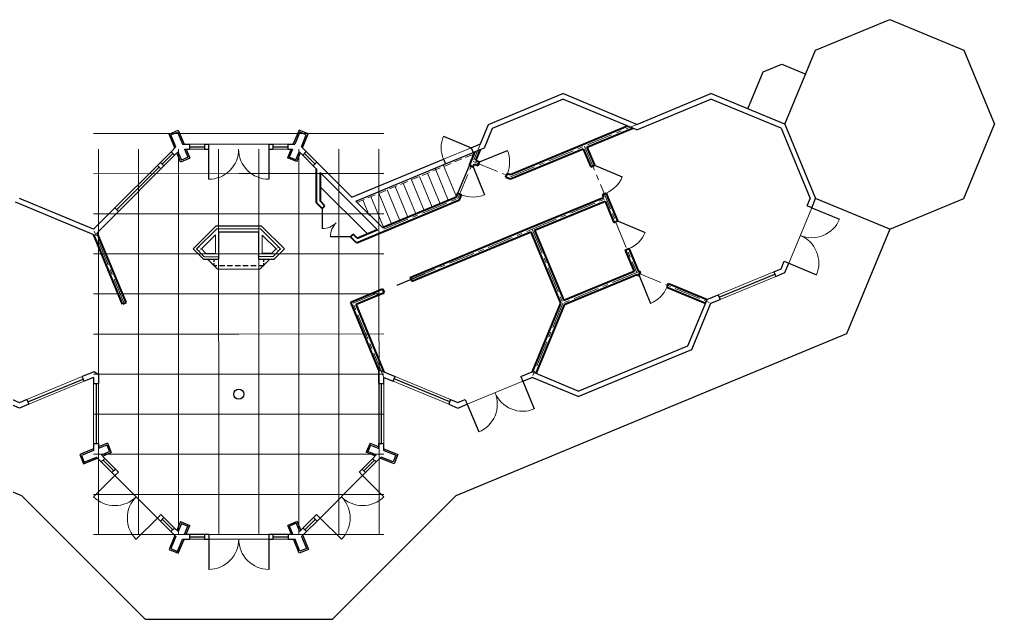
# Model space of a CAD drawing. Header units: inches. Extents: x 2775 to 35798, y 1675 to 10350.
# Drawn here: x 19010 to 20178, y 7917 to 8636 of the extents above; entities that cross this region are included whole.
import ezdxf

# ---------------------------------------------------------------- set-up
doc = ezdxf.new("R2010")
doc.units = ezdxf.units.IN
doc.header["$LTSCALE"] = 0.5
doc.header["$MEASUREMENT"] = 0
doc.linetypes.add('CENTER', pattern=[2, 1.25, -0.25, 0.25, -0.25])
doc.linetypes.add('HIDDEN', pattern=[0.375, 0.25, -0.125])
for name, color, linetype, lineweight in [('BALCONY', 3, 'CONTINUOUS', 30), ('DOORS', 7, 'CONTINUOUS', 30), ('FOUNDATION', 7, 'CONTINUOUS', 30), ('GRID', 1, 'CENTER', 20), ('INT WALLS', 7, 'CONTINUOUS', 40), ('MILLWORK', 7, 'CONTINUOUS', 20), ('SCORING', 1, 'CONTINUOUS', 9), ('STAIRS', 7, 'CONTINUOUS', 20), ('WALLS', 7, 'CONTINUOUS', 30)]:
    doc.layers.add(name, color=color, linetype=linetype, lineweight=lineweight)
doc.layers.add('LLMASONRY', color=12, linetype='CONTINUOUS')
doc.layers.add('LLWALLS', color=5, linetype='CONTINUOUS')

msp = doc.modelspace()

# ---------------------------------------------------------------- linework, layer by layer
at = {"layer": 'BALCONY', "color": 3, "ltscale": 50}
for p, q in [((20052.29247, 8384.62512), (20000.3581, 8259.1866)), ((19012.78783, 8065.2009), (19160.88137, 7917.1556)), ((19384.41043, 7917.19201), (19532.45599, 8065.2858)), ((19384.41043, 7917.19201), (19160.88137, 7917.1556))]:
    msp.add_line(p, q, dxfattribs=at)
at = {"layer": 'BALCONY', "color": 3, "ltscale": 150}
for p, q in [((20000.3581, 8259.1866), (19532.45599, 8065.2858)), ((19012.78783, 8065.2009), (18591.97632, 8239.42641))]:
    msp.add_line(p, q, dxfattribs=at)
at = {"layer": 'DOORS', "ltscale": 50}
for p, q in [((19517.72706, 8495.73584), (19550.98897, 8481.96466)), ((19213.45936, 8483.22382), (19231.45935, 8483.23075)), ((19236.46051, 8480.23268), (19236.46051, 8444.23268)), ((19308.4605, 8480.26041), (19308.4605, 8444.26041)), ((19313.45935, 8483.26233), (19331.45935, 8483.26927)), ((19561.03222, 8465.05651), (19594.28786, 8478.84282)), ((19180.88113, 8462.34214), (19193.61301, 8475.0661)), ((19351.31498, 8475.2651), (19364.02184, 8462.51615)), ((19126.41698, 8407.91186), (19177.3445, 8458.80771)), ((19553.31072, 8458.98702), (19567.08846, 8425.72783)), ((19698.68289, 8460.98981), (19731.94476, 8447.21865)), ((19372.47923, 8409.2552), (19372.47923, 8385.2552)), ((19953.35663, 8412.56223), (19958.90079, 8410.26826)), ((19958.90426, 8410.25082), (19992.16393, 8396.47421)), ((19726.21449, 8394.45848), (19759.4606, 8380.649)), ((19406.44201, 8375.33575), (19382.44201, 8375.33575)), ((19925.82905, 8346.03229), (19931.37321, 8343.73833)), ((19931.37668, 8343.72088), (19964.63634, 8329.94428)), ((19462.32745, 8317.5786), (19495.58482, 8331.36061)), ((19752.09102, 8328.87448), (19765.87761, 8295.61815)), ((19848.01709, 8303.21985), (19914.53182, 8330.78387)), ((19019.98975, 8177.63633), (19086.44412, 8205.08731)), ((19101.73979, 8199.89656), (19101.75151, 8127.89656)), ((19443.47118, 8127.91667), (19443.45945, 8199.91667)), ((19525.21203, 8177.71271), (19458.74936, 8205.14359)), ((19612.77838, 8202.50576), (19626.55498, 8169.2461)), ((19546.26967, 8174.92694), (19560.04627, 8141.66728)), ((19110.10664, 8107.86496), (19122.83947, 8095.14194)), ((19422.36584, 8095.18838), (19435.08886, 8107.9212)), ((19124.25586, 8089.48563), (19098.80001, 8064.02979)), ((19420.95381, 8089.53098), (19446.40965, 8064.07514)), ((19175.18715, 8038.59356), (19149.73131, 8013.13771)), ((19180.84455, 8037.18152), (19193.57737, 8024.4585)), ((19351.68241, 8024.45047), (19364.40542, 8037.1833)), ((19362.28329, 8039.3038), (19366.52756, 8035.06279)), ((19370.06173, 8038.59969), (19395.51758, 8013.14385)), ((19213.62247, 8016.15908), (19231.62247, 8016.16601)), ((19236.62362, 8013.16794), (19236.62362, 7977.16794)), ((19308.62362, 8013.19567), (19308.62362, 7977.19567)), ((19313.62246, 8016.1976), (19331.62246, 8016.20453))]:
    msp.add_line(p, q, dxfattribs=at)
at = {"layer": 'DOORS', "color": 7, "lineweight": 9, "ltscale": 50}
for p, q in [((19213.4582, 8486.23693), (19231.4582, 8486.23986)), ((19213.45918, 8480.23693), (19231.45917, 8480.23986))]:
    msp.add_line(p, q, dxfattribs=at)
at = {"layer": 'DOORS', "lineweight": 9, "ltscale": 50}
for p, q in [((19236.45819, 8486.24068), (19308.4582, 8486.25241)), ((19313.4582, 8486.25322), (19331.45819, 8486.25615)), ((19313.46051, 8480.25322), (19331.4605, 8480.25615)), ((19178.76465, 8464.45994), (19191.49653, 8477.1839)), ((19183.01432, 8460.20762), (19195.74621, 8472.93158)), ((19361.92615, 8460.42752), (19349.19014, 8473.14728)), ((19366.17582, 8464.66315), (19353.4398, 8477.38291)), ((19124.30049, 8410.02966), (19175.22802, 8460.92551)), ((19128.54181, 8405.7857), (19179.46934, 8456.68155)), ((19931.37239, 8343.72262), (19958.92858, 8410.25561)), ((19085.26121, 8207.91017), (19018.84621, 8180.39754)), ((19087.57982, 8202.37622), (19021.14198, 8174.85413)), ((19098.73979, 8199.89608), (19098.75151, 8127.89608)), ((19104.73979, 8199.89705), (19104.75151, 8127.89705)), ((19457.61448, 8202.43216), (19524.06064, 8174.93016)), ((19459.93142, 8207.96681), (19526.35473, 8180.47427)), ((19546.26943, 8174.92683), (19612.78436, 8202.49093)), ((19107.97911, 8105.73581), (19120.71236, 8093.0132)), ((19112.22013, 8109.98007), (19124.95336, 8097.25747)), ((19420.26327, 8097.28959), (19432.99221, 8110.01624)), ((19424.50741, 8093.04845), (19437.23647, 8105.77523)), ((19124.24937, 8089.47914), (19175.18232, 8038.58873)), ((19370.05543, 8038.60625), (19420.97158, 8089.51326)), ((19178.71934, 8035.05467), (19191.45257, 8022.33207)), ((19182.96034, 8039.29895), (19195.69358, 8026.57634)), ((19349.54612, 8026.58514), (19362.27518, 8039.31191)), ((19353.79038, 8022.34412), (19366.51945, 8035.07091))]:
    msp.add_line(p, q, dxfattribs=at)
at = {"layer": 'DOORS', "lineweight": 9, "ltscale": 75}
for p, q in [((19517.73156, 8468.18263), (19550.98897, 8481.96466)), ((19440.47118, 8127.91618), (19440.45945, 8199.91618)), ((19446.47118, 8127.91716), (19446.45945, 8199.91716))]:
    msp.add_line(p, q, dxfattribs=at)
msp.add_arc((19550.98897, 8481.96466), 36, 157.50934347, 202.50934347, dxfattribs=at)
at = {"layer": 'DOORS', "lineweight": 9, "ltscale": 50}
for centre, radius, start, end in [((19236.45464, 8480.24068), 36.008, 270.00933234, 0.0220674), ((19308.4605, 8480.25241), 35.99786, 179.99659369, 270), ((19561.03222, 8465.05651), 36, 337.51672382, 22.51672382), ((19698.68289, 8460.98981), 36.00075, 292.50628263, 337.50934347), ((19553.31072, 8458.98702), 36, 247.50196312, 292.50196312), ((19958.91166, 8410.24775), 35.99786, 247.49659369, 337.5), ((19372.47923, 8409.2552), 24, 270, 315.03657712), ((19406.44201, 8375.33575), 24, 135.03657712, 180), ((19726.21449, 8394.45848), 36.00014, 292.44313472, 337.44339486), ((19931.36704, 8343.71853), 36.008, 337.50933234, 67.5220674), ((19752.09102, 8328.87448), 36.00075, 292.51672382, 337.51672382), ((19546.26119, 8174.93209), 36.008, 292.50933234, 22.5220674), ((19612.78144, 8202.49837), 35.99786, 202.49659369, 292.5), ((19124.25737, 8089.49544), 36.008, 225.00933234, 315.0220674), ((19175.18149, 8038.5879), 35.99786, 134.99659369, 225), ((19370.05193, 8038.6012), 36.008, 315.00933234, 45.0220674), ((19420.95947, 8089.52532), 35.99786, 224.99659369, 315), ((19236.61776, 8013.17594), 36.008, 270.00933234, 0.0220674), ((19308.62362, 8013.18767), 35.99786, 179.99659369, 270)]:
    msp.add_arc(centre, radius, start, end, dxfattribs=at)
at = {"layer": 'FOUNDATION', "linetype": 'HIDDEN', "lineweight": 20, "ltscale": 75}
msp.add_line((19414.25749, 8416.64278), (19557.84731, 8476.14706), dxfattribs=at)
at = {"layer": 'GRID', "ltscale": 50}
for p, q in [((19597.89565, 8447.22941), (19749.32612, 8510.03323)), ((19535.11603, 8421.26357), (19562.17708, 8486.60106)), ((19686.64386, 8484.03658), (19749.21638, 8332.55003)), ((19553.48331, 8465.61042), (19597.89565, 8447.22941)), ((19446.42958, 8384.5115), (19535.11603, 8421.26357)), ((19623.87994, 8384.5267), (19712.56639, 8421.27878)), ((19135.4984, 8295.71234), (19098.70973, 8384.45481)), ((19478.95577, 8324.46946), (19623.87994, 8384.5267)), ((19623.87994, 8384.5267), (19660.63201, 8295.84026)), ((19749.21638, 8332.55003), (19660.63201, 8295.84026)), ((19749.21638, 8332.55003), (19838.08237, 8295.85547)), ((19409.66985, 8295.75705), (19445.69839, 8310.68745)), ((19446.42199, 8207.07043), (19409.66985, 8295.75705)), ((19660.63201, 8295.84026), (19623.87228, 8207.08581))]:
    msp.add_line(p, q, dxfattribs=at)
at = {"layer": 'GRID', "color": 6, "linetype": 'Continuous', "lineweight": 30, "ltscale": 50}
msp.add_circle((19272.56896, 8186.98411), 6.00011, dxfattribs=at)
at = {"layer": 'INT WALLS', "ltscale": 50}
for p, q in [((19597.8947, 8449.80018), (19738.38642, 8508.06729)), ((19689.67468, 8482.72241), (19744.59239, 8505.49881)), ((19556.58659, 8466.89643), (19562.03303, 8480.04658)), ((19597.8966, 8444.65865), (19685.28707, 8480.90271)), ((19685.28709, 8480.90272), (19694.29328, 8459.16988)), ((19689.67471, 8482.72242), (19698.68141, 8460.98834)), ((19548.92223, 8460.80462), (19555.82648, 8477.47455)), ((19556.58659, 8466.89643), (19561.03222, 8465.05651)), ((19365.42669, 8456.85696), (19365.42669, 8416.29874)), ((19548.92223, 8460.80462), (19553.31072, 8458.98702)), ((19553.31072, 8458.98702), (19554.76899, 8462.50794)), ((19554.76899, 8462.50794), (19559.21575, 8460.66755)), ((19559.21575, 8460.66755), (19561.03222, 8465.05651)), ((19694.41697, 8459.22408), (19698.68037, 8460.99085)), ((19370.17669, 8452.18751), (19370.17669, 8418.26803)), ((19592.47944, 8446.90066), (19594.2959, 8451.28962)), ((19592.47944, 8446.90066), (19597.8966, 8444.65865)), ((19594.2959, 8451.28962), (19597.8947, 8449.80018)), ((19413.49455, 8368.29221), (19536.9339, 8419.44605)), ((19444.61033, 8386.32845), (19533.29815, 8423.08109)), ((19533.29815, 8423.08109), (19535.14677, 8427.54448)), ((19535.14677, 8427.54448), (19539.53526, 8425.72689)), ((19536.9339, 8419.44605), (19539.53526, 8425.72689)), ((19622.97071, 8386.72077), (19709.46309, 8422.56361)), ((19708.07529, 8425.9125), (19712.46342, 8427.73096)), ((19708.07529, 8425.9125), (19709.46309, 8422.56361)), ((19712.46342, 8427.73096), (19714.76045, 8422.18801)), ((19714.7615, 8422.18548), (19726.21437, 8394.45836)), ((19372.47923, 8409.2552), (19365.42669, 8416.29874)), ((19375.83584, 8412.6161), (19370.17669, 8418.26803)), ((19372.47923, 8409.2552), (19375.83584, 8412.6161)), ((19626.98324, 8383.24187), (19711.27902, 8418.17443)), ((19711.27902, 8418.17443), (19721.82415, 8392.64495)), ((19478.04654, 8326.66352), (19622.97071, 8386.72077)), ((19721.82406, 8392.64516), (19726.21428, 8394.45857)), ((19133.30445, 8294.80283), (19098.85591, 8377.90037)), ((19137.69235, 8296.62186), (19103.014, 8380.27376)), ((19406.44201, 8375.33575), (19409.79863, 8378.69665)), ((19413.49455, 8368.29221), (19406.44201, 8375.33575)), ((19414.60664, 8373.89478), (19409.79863, 8378.69665)), ((19414.60664, 8373.89478), (19438.87666, 8383.95239)), ((19479.865, 8322.27539), (19622.59511, 8381.42341)), ((19622.59511, 8381.42341), (19658.06126, 8295.84001)), ((19626.98324, 8383.24187), (19661.91685, 8298.94356)), ((19735.56788, 8359.3717), (19739.95813, 8361.18503)), ((19739.95813, 8361.18503), (19750.99311, 8334.46961)), ((19735.56788, 8359.3717), (19746.11561, 8333.83591)), ((19478.04654, 8326.66352), (19479.865, 8322.27539)), ((19746.11561, 8333.83591), (19661.91685, 8298.94356)), ((19749.31904, 8330.02172), (19662.44989, 8294.02274)), ((19749.31904, 8330.02172), (19752.09102, 8328.87448)), ((19750.99311, 8334.46961), (19753.90748, 8333.26344)), ((19752.09102, 8328.87448), (19753.90748, 8333.26344)), ((19785.35539, 8315.1073), (19831.63019, 8295.95547)), ((19785.51649, 8315.49655), (19787.17186, 8319.49626)), ((19787.17186, 8319.49626), (19833.44666, 8300.34443)), ((19406.85525, 8297.16152), (19444.78916, 8312.88151)), ((19413.06184, 8294.59185), (19446.60763, 8308.49338)), ((19444.78916, 8312.88151), (19446.60763, 8308.49338)), ((19133.93418, 8294.95169), (19137.69235, 8296.62186)), ((19440.47909, 8216.02381), (19406.85525, 8297.16152)), ((19446.68521, 8213.45527), (19413.06184, 8294.59185)), ((19658.06126, 8295.84001), (19623.97395, 8213.53797)), ((19662.44989, 8294.02274), (19628.36244, 8211.72037))]:
    msp.add_line(p, q, dxfattribs=at)
at = {"layer": 'LLMASONRY', "color": 7, "linetype": 'Continuous', "lineweight": 30, "ltscale": 1.5}
for p, q in [((19189.15573, 8498.31296), (19200.24233, 8502.90729)), ((19200.24233, 8502.90729), (19207.1345, 8486.27578)), ((19344.7963, 8503.19868), (19337.97124, 8486.53952)), ((19355.90133, 8498.64908), (19344.7963, 8503.19868)), ((19196.10531, 8481.73951), (19189.15563, 8498.31321)), ((19349.01862, 8482.04775), (19355.90143, 8498.64934)), ((19209.63728, 8480.23631), (19214.02667, 8469.64427)), ((19335.39728, 8480.25679), (19331.14617, 8469.88036)), ((19203.01822, 8465.08262), (19198.5465, 8475.74684)), ((19203.01833, 8465.08236), (19214.02667, 8469.64427)), ((19342.17282, 8465.36287), (19331.14617, 8469.88036)), ((19342.17292, 8465.36312), (19346.50991, 8475.82409)), ((19217.93143, 8360.7931), (19230.27251, 8348.46006)), ((19115.37926, 8128.21925), (19104.67785, 8123.83725)), ((19115.37952, 8128.21935), (19119.94116, 8117.2109)), ((19429.86572, 8128.32499), (19425.30731, 8117.3152)), ((19429.86598, 8128.32488), (19440.34705, 8124.03671)), ((19098.71497, 8121.32418), (19082.08348, 8114.51395)), ((19109.34901, 8112.82176), (19119.94116, 8117.2109)), ((19435.66788, 8113.02558), (19425.30731, 8117.3152)), ((19446.53229, 8121.43471), (19463.16578, 8114.62936)), ((19082.08374, 8114.51405), (19086.67781, 8103.42735)), ((19086.67781, 8103.42735), (19103.30949, 8110.31912)), ((19458.57471, 8103.54141), (19441.94101, 8110.4283)), ((19463.16552, 8114.62946), (19458.57471, 8103.54141)), ((19203.01859, 8034.30496), (19198.53043, 8023.64764)), ((19203.0187, 8034.30521), (19214.01999, 8029.72634)), ((19342.44589, 8034.3672), (19331.41229, 8029.86672)), ((19342.446, 8034.36695), (19346.76685, 8023.89931)), ((19209.61428, 8019.14108), (19214.01999, 8029.72634)), ((19335.64739, 8019.48374), (19331.41229, 8029.86672)), ((19196.08001, 8017.65874), (19189.10477, 8001.09578)), ((19200.18438, 7996.48461), (19207.10219, 8013.10547)), ((19345.01103, 7996.52739), (19338.21166, 8013.19706)), ((19349.26596, 8017.67178), (19356.12317, 8001.05961)), ((19189.10488, 8001.09603), (19200.18438, 7996.48461)), ((19356.12306, 8001.05986), (19345.01103, 7996.52739))]:
    msp.add_line(p, q, dxfattribs=at)
at = {"layer": 'LLMASONRY', "color": 7, "linetype": 'Continuous', "lineweight": 30}
for p, q in [((19245.11774, 8387.99713), (19217.93143, 8360.7931)), ((19300.02045, 8388.01502), (19245.11774, 8387.99713)), ((19327.22448, 8360.82871), (19300.02045, 8388.01502)), ((19296.76534, 8381.01396), (19248.76534, 8380.99832)), ((19327.22448, 8360.82871), (19315.00848, 8348.60608))]:
    msp.add_line(p, q, dxfattribs=at)
at = {"layer": 'LLMASONRY', "color": 7, "linetype": 'Continuous', "lineweight": 20}
for p, q in [((19246.36135, 8384.99754), (19222.17407, 8360.79449)), ((19298.77891, 8385.01449), (19246.36135, 8384.99754)), ((19322.46505, 8360.84418), (19298.77878, 8385.01461)), ((19244.76331, 8377.73976), (19227.83092, 8360.79633)), ((19317.3082, 8360.84225), (19300.76308, 8377.3766)), ((19222.17407, 8360.79449), (19231.05232, 8351.38639)), ((19233.16296, 8355.46776), (19227.83092, 8360.79633)), ((19317.32471, 8360.82575), (19312.1794, 8355.67764)), ((19322.45507, 8360.85438), (19313.84129, 8351.68204))]:
    msp.add_line(p, q, dxfattribs=at)
at = {"layer": 'LLMASONRY', "color": 7, "linetype": 'Continuous', "lineweight": 20, "ltscale": 5}
for p, q in [((19244.74949, 8355.49854), (19244.76331, 8377.73976)), ((19300.74958, 8355.64728), (19300.76308, 8377.3766))]:
    msp.add_line(p, q, dxfattribs=at)
at = {"layer": 'LLMASONRY', "color": 7, "linetype": 'Continuous', "lineweight": 30, "ltscale": 5}
for p, q in [((19248.74515, 8348.50913), (19248.76534, 8380.99832)), ((19296.74522, 8348.62679), (19296.76534, 8381.01396))]:
    msp.add_line(p, q, dxfattribs=at)
at = {"layer": 'LLMASONRY', "color": 7, "linetype": 'Continuous', "lineweight": 20, "ltscale": 7.5}
for p, q in [((19231.05232, 8351.38639), (19248.74701, 8351.50914)), ((19233.16296, 8355.46776), (19244.74949, 8355.49854)), ((19296.74707, 8351.63664), (19313.84129, 8351.68204)), ((19300.74958, 8355.64728), (19312.1794, 8355.67764))]:
    msp.add_line(p, q, dxfattribs=at)
at = {"layer": 'LLMASONRY', "color": 7, "linetype": 'Continuous', "lineweight": 30, "ltscale": 7.5}
for p, q in [((19230.27251, 8348.46006), (19248.74515, 8348.50913)), ((19296.74521, 8348.63662), (19315.0877, 8348.68534))]:
    msp.add_line(p, q, dxfattribs=at)
at = {"layer": 'LLMASONRY', "color": 7, "linetype": 'Continuous', "lineweight": 20, "ltscale": 50}
for p, q in [((19247.13573, 8336.58094), (19235.23568, 8348.47324)), ((19309.90028, 8348.54311), (19297.96235, 8336.5974)), ((19297.96235, 8336.5974), (19247.34041, 8336.58098))]:
    msp.add_line(p, q, dxfattribs=at)
at = {"layer": 'LLMASONRY', "color": 7, "linetype": 'HIDDEN', "lineweight": 30, "ltscale": 25}
for p, q in [((19243.34223, 8340.58463), (19243.35011, 8348.50515)), ((19302.67759, 8340.63218), (19302.63485, 8348.63854))]:
    msp.add_line(p, q, dxfattribs=at)
at = {"layer": 'LLMASONRY', "color": 7, "linetype": 'HIDDEN', "lineweight": 30, "ltscale": 50}
msp.add_line((19302.67759, 8340.63218), (19243.34223, 8340.58463), dxfattribs=at)
at = {"layer": 'LLWALLS', "linetype": 'Continuous', "ltscale": 0.75, "const_width": 0.5}
for points in [[(19223.25284, 8360.79575, 1), (19226.75284, 8360.79575, 1)], [(19321.63663, 8360.84263, -1), (19318.13663, 8360.8438, -1)]]:
    msp.add_lwpolyline(points, format="xyb", close=True, dxfattribs=at)
at = {"layer": 'MILLWORK', "ltscale": 50}
msp.add_line((19426.60819, 8378.86828), (19370.17669, 8435.22777), dxfattribs=at)
at = {"layer": 'SCORING', "ltscale": 75}
for p, q in [((19272.51814, 8498.9841), (19098.69108, 8498.95579)), ((19272.51814, 8498.9841), (19446.41073, 8499.01243)), ((19104.62132, 8019.1219), (19104.46051, 8480.1952)), ((19152.62132, 8019.13864), (19152.46051, 8480.21194)), ((19200.62131, 8019.15538), (19200.46051, 8480.22868)), ((19248.62131, 8019.17212), (19248.46051, 8480.24542)), ((19296.62131, 8019.18886), (19296.4605, 8480.26216)), ((19344.6213, 8019.2056), (19344.4605, 8480.2789)), ((19392.6213, 8019.22234), (19392.4605, 8480.29564)), ((19440.6213, 8019.23908), (19440.46049, 8480.31238)), ((19272.52596, 8450.98411), (19098.69889, 8450.95579)), ((19272.52596, 8450.98411), (19446.41855, 8451.01243)), ((19272.53378, 8402.98411), (19098.70671, 8402.95579)), ((19272.53378, 8402.98411), (19446.42637, 8403.01243)), ((19272.54159, 8354.98411), (19098.71453, 8354.95579)), ((19272.54159, 8354.98411), (19446.43419, 8355.01243)), ((19272.54941, 8306.98411), (19098.72235, 8306.95579)), ((19272.54941, 8306.98411), (19446.442, 8307.01243)), ((19272.55723, 8258.98411), (19098.73017, 8258.9558)), ((19272.55723, 8258.98411), (19446.44982, 8259.01243)), ((19272.56505, 8210.98411), (19098.73798, 8210.9558)), ((19272.56505, 8210.98411), (19446.45764, 8211.01243)), ((19272.57287, 8162.98411), (19098.7458, 8162.9558)), ((19272.57287, 8162.98411), (19446.46546, 8163.01243)), ((19272.58069, 8114.98411), (19098.75362, 8114.9558)), ((19272.58069, 8114.98411), (19446.47328, 8115.01243)), ((19272.5885, 8066.98411), (19098.76144, 8066.9558)), ((19272.5885, 8066.98411), (19446.4811, 8067.01243)), ((19272.59632, 8018.98411), (19098.76926, 8018.9558)), ((19272.59632, 8018.98411), (19446.48891, 8019.01243))]:
    msp.add_line(p, q, dxfattribs=at)
at = {"layer": 'STAIRS', "lineweight": 25, "ltscale": 50}
for p, q in [((19520.02856, 8462.63973), (19553.28598, 8476.42176)), ((19535.14677, 8427.54448), (19548.92223, 8460.80462))]:
    msp.add_line(p, q, dxfattribs=at)
at = {"layer": 'STAIRS', "ltscale": 50}
for p, q in [((19523.59807, 8419.06133), (19507.6626, 8457.51522)), ((19494.49783, 8407.00206), (19479.32803, 8443.60831)), ((19504.19791, 8411.02182), (19489.02811, 8447.62807)), ((19513.89799, 8415.04157), (19498.72819, 8451.64783)), ((19465.39759, 8394.94278), (19450.22779, 8431.54904)), ((19475.09767, 8398.96254), (19459.92787, 8435.5688)), ((19484.79775, 8402.9823), (19469.62795, 8439.58855)), ((19428.88321, 8400.77458), (19421.12755, 8419.48976)), ((19445.99743, 8386.90327), (19430.82763, 8423.50952)), ((19455.69751, 8390.92303), (19440.52771, 8427.52928))]:
    msp.add_line(p, q, dxfattribs=at)
at = {"layer": 'STAIRS', "lineweight": 20, "ltscale": 50}
msp.add_line((19533.29815, 8423.08109), (19517.36268, 8461.53498), dxfattribs=at)
at = {"layer": 'WALLS', "color": 5, "ltscale": 50}
for p, q in [((19963.53621, 8598.80288), (20052.22266, 8635.55495)), ((20052.22266, 8635.55495), (20140.98657, 8598.81808)), ((19926.77648, 8510.04843), (19963.53621, 8598.80288)), ((20140.98657, 8598.81808), (20177.73864, 8510.13164)), ((19882.39452, 8528.41686), (19900.77439, 8572.79409)), ((19900.77439, 8572.79409), (19922.946, 8581.98211)), ((19922.946, 8581.98211), (19951.64626, 8570.09522)), ((20140.97891, 8421.37719), (20177.73864, 8510.13164)), ((20052.29247, 8384.62512), (19963.52855, 8421.36199)), ((20052.29247, 8384.62512), (20140.97891, 8421.37719))]:
    msp.add_line(p, q, dxfattribs=at)
at = {"layer": 'WALLS', "color": 4, "ltscale": 50}
for p, q in [((19571.87576, 8510.01802), (19660.5622, 8546.77009)), ((19576.46829, 8505.4264), (19660.56368, 8540.27591)), ((19749.32612, 8510.03323), (19660.5622, 8546.77009)), ((19749.3276, 8503.53905), (19660.56368, 8540.27591)), ((19749.32612, 8510.03323), (19838.01256, 8546.7853)), ((19749.3276, 8503.53905), (19838.01404, 8540.29112)), ((19926.77648, 8510.04843), (19838.01256, 8546.7853)), ((19922.1852, 8505.45506), (19838.01404, 8540.29112)), ((19562.17708, 8486.60106), (19571.87576, 8510.01802)), ((19566.76961, 8482.00944), (19576.46829, 8505.4264)), ((19922.1852, 8505.45506), (19957.03402, 8421.36135)), ((19926.77648, 8510.04843), (19963.52855, 8421.36199)), ((19191.44467, 8497.36719), (19199.29328, 8500.63051)), ((19197.38834, 8483.07205), (19191.44467, 8497.36719)), ((19199.29328, 8500.63051), (19205.27844, 8486.2356)), ((19345.62354, 8500.68208), (19339.63795, 8486.25748)), ((19353.47445, 8497.42429), (19345.62354, 8500.68208)), ((19347.58467, 8483.23058), (19353.47445, 8497.42429)), ((19191.49653, 8477.1839), (19197.38834, 8483.07205)), ((19205.27844, 8486.2356), (19213.4582, 8486.23693)), ((19207.77297, 8480.23601), (19213.46051, 8480.23693)), ((19207.77297, 8480.23601), (19211.77302, 8470.6155)), ((19213.4582, 8486.22382), (19213.46051, 8480.22382)), ((19231.4582, 8486.23986), (19236.45819, 8486.24068)), ((19231.4582, 8486.23075), (19231.46051, 8480.23075)), ((19231.46051, 8480.23986), (19236.46046, 8480.24068)), ((19236.4582, 8486.23268), (19236.46051, 8480.23268)), ((19308.45819, 8486.26041), (19308.4605, 8480.26041)), ((19308.45824, 8486.25241), (19313.45819, 8486.25322)), ((19308.4605, 8480.25241), (19313.46051, 8480.25322)), ((19313.45819, 8486.26233), (19313.4605, 8480.26233)), ((19331.45819, 8486.26927), (19331.4605, 8480.26927)), ((19331.45819, 8486.25615), (19339.63795, 8486.25748)), ((19331.4605, 8480.25615), (19337.14804, 8480.25708)), ((19337.14804, 8480.25708), (19333.16495, 8470.65828)), ((19353.4398, 8477.38291), (19347.58467, 8483.23058)), ((19550.96436, 8482.02406), (19553.28598, 8476.42176)), ((19550.98897, 8481.96466), (19562.17708, 8486.60106)), ((19553.28598, 8476.42176), (19558.92975, 8478.76056)), ((19558.93119, 8478.76116), (19566.76961, 8482.00944)), ((19191.48818, 8477.19226), (19195.73785, 8472.93994)), ((19195.73785, 8472.93994), (19199.87996, 8477.07947)), ((19203.92441, 8467.35217), (19199.87996, 8477.07947)), ((19203.91296, 8467.34742), (19211.77302, 8470.6155)), ((19341.02731, 8467.39574), (19333.16495, 8470.65828)), ((19341.01587, 8467.40049), (19345.09689, 8477.23531)), ((19349.19073, 8473.1467), (19345.09689, 8477.23531)), ((19353.4398, 8477.38291), (19349.19015, 8473.14729)), ((19408.12947, 8422.76302), (19517.73156, 8468.18263)), ((19517.70694, 8468.24204), (19517.73156, 8468.18263)), ((19517.73156, 8468.18263), (19520.02856, 8462.63973)), ((19175.21966, 8460.93387), (19179.46934, 8456.68155)), ((19175.22802, 8460.92551), (19178.76465, 8464.45994)), ((19178.7563, 8464.4683), (19183.00597, 8460.21598)), ((19179.46934, 8456.68155), (19183.00597, 8460.21598)), ((19366.14666, 8464.63396), (19361.89701, 8460.39834)), ((19365.46393, 8456.89425), (19361.92615, 8460.42752)), ((19408.12947, 8422.76302), (19366.17582, 8464.66315)), ((19412.72549, 8418.17284), (19520.02856, 8462.63973)), ((19438.60974, 8383.84178), (19370.17669, 8452.18751)), ((19098.70973, 8384.45481), (19010.01131, 8421.17796)), ((19953.38483, 8412.55056), (19957.03402, 8421.36135)), ((19958.92899, 8410.25658), (19963.52855, 8421.36199)), ((19098.85591, 8377.90037), (19005.27472, 8416.6451)), ((19098.70973, 8384.45481), (19124.30049, 8410.02966)), ((19124.29214, 8410.03802), (19128.54181, 8405.7857)), ((19412.72549, 8418.17284), (19444.61033, 8386.32845)), ((19102.95105, 8380.21085), (19128.54181, 8405.7857)), ((19922.17629, 8337.19916), (19925.8339, 8346.03028)), ((19926.76882, 8332.60754), (19931.37239, 8343.72262)), ((19913.37668, 8333.56988), (19915.67491, 8328.02749)), ((19913.3827, 8333.55506), (19922.17629, 8337.19916)), ((19915.68104, 8328.01271), (19926.76882, 8332.60754)), ((19833.34432, 8300.38678), (19846.86797, 8305.99105)), ((19846.86797, 8305.99105), (19849.16621, 8300.44866)), ((19810.54418, 8245.00727), (19833.48901, 8300.44674)), ((19815.13755, 8240.41599), (19838.08237, 8295.85547)), ((19838.08237, 8295.85547), (19849.16621, 8300.44866)), ((19679.3052, 8190.62123), (19810.54418, 8245.00727)), ((19679.30584, 8184.1267), (19815.13755, 8240.41599)), ((19099.45187, 8213.7887), (19085.26121, 8207.91017)), ((19104.7381, 8210.27291), (19099.45187, 8213.7887)), ((19104.7381, 8210.27291), (19104.73979, 8199.89705)), ((19440.45682, 8216.03303), (19459.93362, 8207.97212)), ((19440.45945, 8199.91618), (19440.45682, 8216.03303)), ((19610.48626, 8208.03338), (19623.87164, 8213.58034)), ((19679.3052, 8190.62123), (19623.97395, 8213.53797)), ((19087.58012, 8202.3764), (19085.26121, 8207.91017)), ((19098.7752, 8207.01394), (19087.58804, 8202.3575)), ((19098.73863, 8206.99879), (19098.73979, 8199.89608)), ((19098.73979, 8199.89608), (19104.73979, 8199.89705)), ((19440.45945, 8199.91618), (19446.45945, 8199.91716)), ((19446.42199, 8207.07064), (19457.61624, 8202.43765)), ((19446.45945, 8199.91716), (19446.45829, 8207.05562)), ((19457.61418, 8202.43234), (19459.93142, 8207.96681)), ((19610.48014, 8208.04816), (19612.77838, 8202.50576)), ((19612.78469, 8202.49106), (19623.87228, 8207.08581)), ((19679.30584, 8184.1267), (19623.87228, 8207.08581)), ((19010.02325, 8170.24816), (18998.90363, 8174.85194)), ((19010.02261, 8176.74234), (19001.19831, 8180.3958)), ((19018.84621, 8180.39754), (19010.02261, 8176.74234)), ((19021.14198, 8174.85413), (19010.02325, 8170.24816)), ((19018.84187, 8180.40803), (19021.13764, 8174.86462)), ((19524.06346, 8174.93698), (19535.18584, 8170.33374)), ((19526.35907, 8180.48476), (19524.06498, 8174.94065)), ((19526.35756, 8180.48109), (19535.18436, 8176.82792)), ((19535.18436, 8176.82792), (19543.97143, 8180.46932)), ((19535.18584, 8170.33374), (19546.26943, 8174.92683)), ((19543.97143, 8180.46932), (19546.26967, 8174.92693)), ((19098.75151, 8127.89608), (19104.75151, 8127.89705)), ((19098.75151, 8127.89608), (19098.75288, 8119.50456)), ((19104.75151, 8127.89705), (19104.75248, 8121.98238)), ((19440.47118, 8127.91618), (19446.47118, 8127.91716)), ((19440.47214, 8121.99131), (19440.47118, 8127.91618)), ((19446.47254, 8119.53854), (19446.47118, 8127.91716)), ((19098.75288, 8119.50456), (19084.37131, 8113.56499)), ((19114.41589, 8125.97336), (19104.75248, 8121.98238)), ((19108.04918, 8114.14753), (19117.66055, 8118.11702)), ((19114.41589, 8125.97336), (19117.66528, 8118.10557)), ((19430.50222, 8126.08008), (19427.28133, 8118.20057)), ((19437.14523, 8114.16852), (19427.28133, 8118.20057)), ((19430.49753, 8126.06861), (19440.47214, 8121.99131)), ((19446.47254, 8119.53854), (19460.58684, 8113.76908)), ((19084.36658, 8113.57644), (19087.61597, 8105.70864)), ((19087.61597, 8105.70864), (19102.04298, 8111.66698)), ((19102.04298, 8111.66698), (19107.97911, 8105.73581)), ((19112.22715, 8109.9871), (19107.98614, 8105.74282)), ((19108.04918, 8114.14753), (19112.22013, 8109.98007)), ((19432.96673, 8110.04171), (19437.211, 8105.8007)), ((19432.99221, 8110.01624), (19437.14523, 8114.16852)), ((19437.23647, 8105.77523), (19443.16866, 8111.70634)), ((19457.37064, 8105.90104), (19443.16866, 8111.70634)), ((19460.58684, 8113.76908), (19457.37064, 8105.90104)), ((19120.71236, 8093.0132), (19124.24937, 8089.47914)), ((19124.95997, 8097.26408), (19120.71896, 8093.01981)), ((19128.49686, 8093.72991), (19124.25586, 8089.48563)), ((19124.95336, 8097.25747), (19128.49038, 8093.72341)), ((19416.70954, 8093.77199), (19420.95381, 8089.53098)), ((19416.72729, 8093.75425), (19420.26327, 8097.28959)), ((19420.24371, 8097.30888), (19424.48798, 8093.06788)), ((19420.9717, 8089.51338), (19424.50741, 8093.04845)), ((19175.18232, 8038.58873), (19178.71934, 8035.05467)), ((19179.42816, 8042.83783), (19175.18715, 8038.59356)), ((19182.96505, 8039.30366), (19178.72405, 8035.05939)), ((19179.42333, 8042.833), (19182.96034, 8039.29895)), ((19362.27518, 8039.31191), (19365.81103, 8042.84713)), ((19365.81746, 8042.8407), (19370.06173, 8038.59969)), ((19366.51945, 8035.07091), (19370.05533, 8038.60615)), ((19191.45257, 8022.33207), (19197.39174, 8016.39787)), ((19195.69788, 8026.58064), (19191.45687, 8022.33637)), ((19195.69358, 8026.57634), (19199.89089, 8022.38254)), ((19203.92128, 8032.03401), (19199.89089, 8022.38254)), ((19203.90984, 8032.03878), (19211.76485, 8028.75859)), ((19207.7579, 8019.16324), (19211.76485, 8028.75859)), ((19341.29725, 8032.3361), (19333.42987, 8029.08569)), ((19337.52061, 8019.18437), (19333.42987, 8029.08569)), ((19341.2858, 8032.33137), (19345.38055, 8022.42032)), ((19345.38055, 8022.42032), (19349.54612, 8026.58514)), ((19347.86123, 8016.41603), (19353.79038, 8022.34412)), ((19349.56027, 8026.57098), (19353.80454, 8022.32997)), ((19197.39174, 8016.39787), (19191.39527, 8002.03827)), ((19199.23884, 7998.76285), (19205.25217, 8013.16283)), ((19205.25217, 8013.16283), (19213.62356, 8013.16419)), ((19207.7579, 8019.16324), (19213.62142, 8019.16419)), ((19213.62131, 8019.15908), (19213.62362, 8013.15908)), ((19231.62131, 8019.16712), (19236.62131, 8019.16794)), ((19231.62131, 8019.16601), (19231.62362, 8013.16601)), ((19231.62362, 8013.16712), (19236.62362, 8013.16794)), ((19236.62131, 8019.16794), (19236.62362, 8013.16794)), ((19308.62131, 8019.19567), (19308.62362, 8013.19567)), ((19308.62131, 8019.17966), (19313.62131, 8019.18048)), ((19308.62362, 8013.17966), (19313.62362, 8013.18048)), ((19313.62131, 8019.19759), (19313.62362, 8013.1976)), ((19331.6213, 8019.20453), (19331.62361, 8013.20453)), ((19331.62131, 8019.18341), (19337.52061, 8019.18437)), ((19331.62362, 8013.18341), (19339.99935, 8013.18477)), ((19340.8626, 8011.09534), (19339.99935, 8013.18477)), ((19345.84215, 7999.04271), (19340.8626, 8011.09534)), ((19347.86123, 8016.41603), (19353.69807, 8002.28839)), ((19191.39527, 8002.03827), (19199.23884, 7998.76285)), ((19191.39527, 8002.03827), (19199.23884, 7998.76285)), ((19353.69807, 8002.28839), (19345.84215, 7999.04271))]:
    msp.add_line(p, q, dxfattribs=at)
at = {"layer": 'WALLS', "color": 7, "lineweight": 9, "ltscale": 50}
for p, q in [((19846.86797, 8305.99105), (19913.3827, 8333.55506)), ((19849.16621, 8300.44866), (19915.68104, 8328.01271))]:
    msp.add_line(p, q, dxfattribs=at)
at = {"layer": 'WALLS', "lineweight": 9, "ltscale": 75}
for p, q in [((19213.62142, 8019.16419), (19231.62131, 8019.16712)), ((19213.62356, 8013.16419), (19231.62362, 8013.16712)), ((19313.62131, 8019.18048), (19331.62131, 8019.18341)), ((19313.62362, 8013.18048), (19331.62362, 8013.18341))]:
    msp.add_line(p, q, dxfattribs=at)
at = {"layer": 'WALLS', "lineweight": 9, "ltscale": 50}
msp.add_line((19236.62362, 8013.16794), (19308.62362, 8013.17966), dxfattribs=at)

doc.saveas('drawing.dxf')
